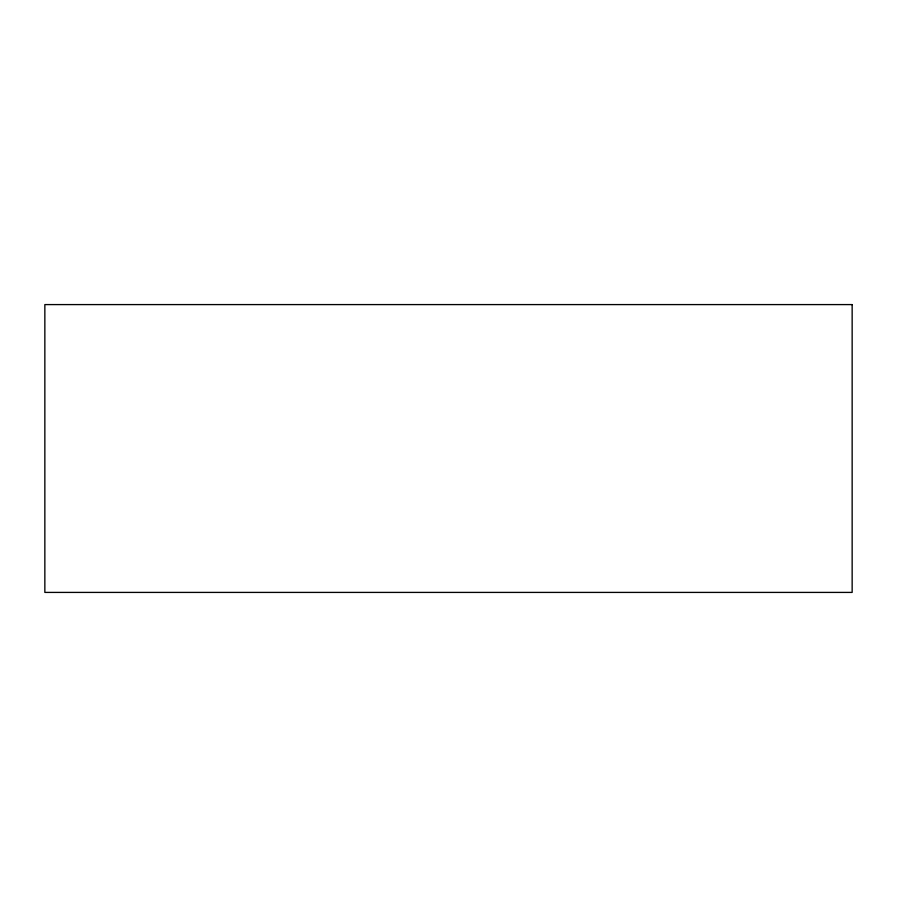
<?xml version="1.0" encoding="UTF-8"?>
<svg xmlns="http://www.w3.org/2000/svg" width="897" height="897" viewBox="0 0 897 897"><rect width="100%" height="100%" fill="white"/><g stroke="black" fill="none" stroke-linecap="round" stroke-linejoin="round"><path stroke-width="1.35" d="M852.15 304.588L44.85 304.588L44.85 592.412L852.15 592.412L852.15 304.588"/></g></svg>
